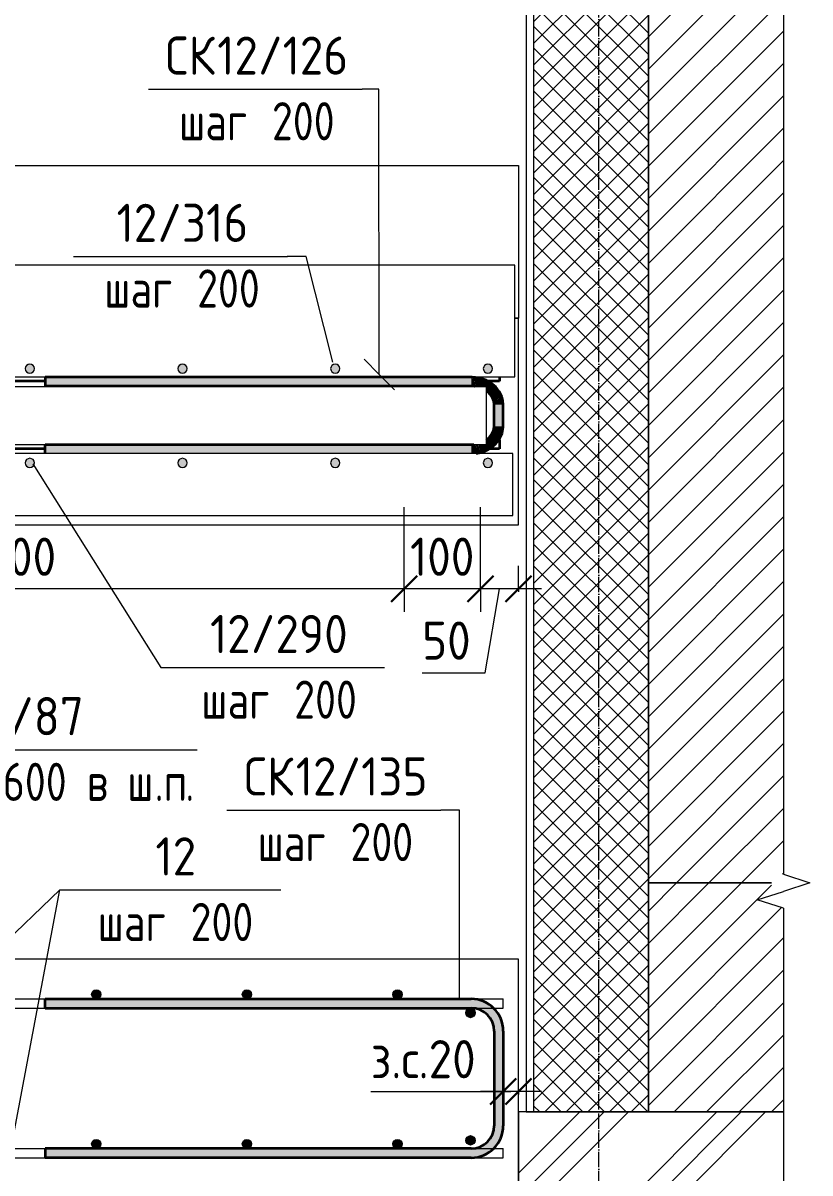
# Model space of a CAD drawing. Header units: millimetres. Extents: x 1059 to 21651, y -4238 to 7265.
# Drawn here: x 18358 to 19389, y -3290 to -1784 of the extents above; entities that cross this region are included whole.
import ezdxf

# ---------------------------------------------------------------- set-up
doc = ezdxf.new("R2010")
doc.units = ezdxf.units.MM
doc.linetypes.add('02 Штрихпунктирная _20 мм_', pattern=[25, 20, -2.5, 0, -2.5])
for name, color, linetype, lineweight in [('AA_Dim', 7, 'Continuous', 9), ('AA_Dim-20', 7, 'Continuous', 9), ('AA_Linii', 7, 'Continuous', 9), ('AA_Oformlenie', 7, 'Continuous', 9), ('AA_Vinoska', 7, 'Continuous', 9), ('AF_Perekritie', 7, 'Continuous', 60), ('AF_Perekritie_Опалубка', 253, 'Continuous', 20), ('AF_Perekritie_Опалубка_Существующая', 253, 'Continuous', 20), ('AF_Stena', 7, 'Continuous', 60), ('AF_Stena_Опалубка_Существующая', 253, 'Continuous', 20), ('KR_Armatura', 7, 'Continuous', 20), ('KR_Armatura_Tonkie', 7, 'Continuous', 20), ('KR_Fundament', 7, 'Continuous', 20), ('Оси', 7, 'Continuous', 9)]:
    doc.layers.add(name, color=color, linetype=linetype, lineweight=lineweight)
doc.styles.add('ISOCPEUR_1', font='isocpeur.TTF', dxfattribs={"width": 0.9, "height": 50})
doc.styles.add('ISOCPEUR_2', font='isocpeur.TTF', dxfattribs={"width": 0.8, "height": 50})
doc.dimstyles.new('00_Точн_3_знака__прозр_', dxfattribs={"dimscale": 304.8, "dimtxt": 50.137748, "dimasz": 0.111549, "dimexe": 0.098425, "dimexo": 0.065617, "dimgap": 0.006562, "dimtad": 1, "dimdec": 3, "dimrnd": 0.001, "dimdsep": 46, "dimtxsty": 'ISOCPEUR_1', "dimblk1": 'OBLIQUE', "dimblk2": 'OBLIQUE', "dimsah": 1, "dimcen": 0.09, "dimdle": 0.098425, "dimazin": 0, "dimtfac": 1, "dimtdec": 4, "dimtix": 1, "dimtmove": 1, "dimatfit": 3, "dimfxl": 1, "dimtvp": 1, "dimtolj": 1, "dimtzin": 0, "dimlwd": 18, "dimlwe": 18, "dimarcsym": 2})
doc.dimstyles.new('05_Округл_1мм__прозр_', dxfattribs={"dimscale": 304.8, "dimtxt": 50.137748, "dimasz": 0.111549, "dimexe": 0.098425, "dimexo": 0.065617, "dimgap": 0.006562, "dimtad": 1, "dimdec": 0, "dimdsep": 46, "dimtxsty": 'ISOCPEUR_1', "dimblk1": 'OBLIQUE', "dimblk2": 'OBLIQUE', "dimsah": 1, "dimcen": 0.09, "dimdle": 0.098425, "dimazin": 0, "dimtfac": 1, "dimtdec": 4, "dimtix": 1, "dimtmove": 0, "dimatfit": 3, "dimfxl": 1, "dimtvp": 1, "dimtolj": 1, "dimtzin": 0, "dimlwd": 18, "dimlwe": 18, "dimarcsym": 2})
doc.dimstyles.new('05_Округл_1мм__прозр__1', dxfattribs={"dimscale": 304.8, "dimtxt": 50.137748, "dimasz": 0.111549, "dimexe": 0.098425, "dimexo": 0.065617, "dimgap": 0.006562, "dimtad": 1, "dimdec": 0, "dimdsep": 46, "dimtxsty": 'ISOCPEUR_1', "dimblk1": 'OBLIQUE', "dimblk2": 'OBLIQUE', "dimsah": 1, "dimcen": 0.09, "dimdle": 0.098425, "dimazin": 0, "dimtfac": 1, "dimtdec": 4, "dimtix": 1, "dimtmove": 1, "dimatfit": 3, "dimfxl": 1, "dimtvp": 1, "dimtolj": 1, "dimtzin": 0, "dimlwd": 18, "dimlwe": 18, "dimarcsym": 2})
pattern_1 = [(45, (17539.444, -300), (-21.2132, 21.2132), [])]

# ---------------------------------------------------------------- blocks, each defined once
blk = doc.blocks.new('Лестница - Лестница-3665978-КР_РЗ_Арм_2')
at = {"layer": 'AF_Perekritie', "lineweight": 20}
for p, q in [((19585.1, -2170), (19585.1, -1970)), ((19585.1, -1970), (20985.1, -1970)), ((20985.1, -1970), (20985.1, -2170)), ((19585.1, -2170), (19585.1, -2247.5)), ((19586.7, -2170), (19585.1, -2170)), ((19585.1, -2170), (19586.7, -2170)), ((20985.1, -2170), (20980.3, -2170)), ((20980.3, -2170), (20985.1, -2170)), ((20985.1, -2441.1), (20985.1, -2170)), ((19585.1, -2259.5), (19585.1, -2335.7)), ((19585.1, -2308.8), (19585.1, -2335.7)), ((20985.1, -2441.1), (20985.1, -2308.8)), ((19585.1, -2347.7), (19585.1, -2441.1)), ((19585.1, -2347.7), (19585.1, -2441.1)), ((19585.1, -2441.1), (20985.1, -2441.1))]:
    blk.add_line(p, q, dxfattribs=at)
blk = doc.blocks.new('011_Прямоугольник обрыва _ЭлУзла_ - 011_Прямоугольник обрыва _ЭлУзла_-4053880-КР_РЗ_Арм_2')
at = {"layer": 'AA_Oformlenie'}
for p, q in [((21332.2, -1302.4), (21332.2, -2898.5)), ((21332.2, -2943.1), (21332.2, -3741.4))]:
    blk.add_line(p, q, dxfattribs=at)
blk = doc.blocks.new('042_М_Арматуры - Диам длина поз _ Шаг-2260295-КР_РЗ_Арм_2')
at = {"layer": 'AA_Vinoska'}
blk.add_line((20603.1, -2814.5), (20883.1, -2814.5), dxfattribs=at)
blk = doc.blocks.new('042_М_Арматуры - Диам длина поз _ Шаг _засечки_-3174167-КР_РЗ_Арм_2')
at = {"layer": 'AA_Vinoska'}
blk.add_line((19627.2, -2089.4), (19907.2, -2089.4), dxfattribs=at)
blk = doc.blocks.new('DIMBLOCK84-КР_РЗ_Арм_2')
at = {"layer": 'AA_Dim-20', "lineweight": 18}
for p, q in [((18857.5, -2524.8), (18857.5, -2417.8)), ((18957.5, -2524.8), (18957.5, -2417.8)), ((19007.5, -2524.8), (19007.5, -2494.8)), ((18857.5, -2524.8), (18857.5, -2554.8)), ((19037.5, -2524.8), (18957.5, -2524.8)), ((18957.5, -2524.8), (18957.5, -2554.8)), ((18963.6, -2634.7), (18982.5, -2524.8)), ((19007.5, -2524.8), (19007.5, -2528.8)), ((18881.2, -2634.7), (18963.6, -2634.7))]:
    blk.add_line(p, q, dxfattribs=at)
at = {"layer": 'AA_Dim-20', "lineweight": 30}
for p, q in [((18857.5, -2524.8), (18874.5, -2507.8)), ((18957.5, -2524.8), (18974.5, -2507.8)), ((19007.5, -2524.8), (19024.5, -2507.8)), ((18857.5, -2524.8), (18840.5, -2541.8)), ((18957.5, -2524.8), (18940.5, -2541.8)), ((19007.5, -2524.8), (18990.5, -2541.8))]:
    blk.add_line(p, q, dxfattribs=at)
at = {"layer": 'AA_Dim-20', "color": 0, "lineweight": 18, "insert": (18881.2, -2567.6), "char_height": 50, "width": 74.923, "attachment_point": 1, "line_spacing_factor": 1.135194, "style": 'ISOCPEUR_1'}
blk.add_mtext('50', dxfattribs=at)
blk = doc.blocks.new('_None')
blk = doc.blocks.new('DIMBLOCK85-КР_РЗ_Арм_2')
at = {"layer": 'AA_Dim-20', "lineweight": 18}
for p, q in [((18857.5, -2524.8), (18857.5, -2417.8)), ((18957.5, -2524.8), (18957.5, -2417.8)), ((18957.5, -2524.8), (18857.5, -2524.8)), ((18857.5, -2524.8), (18857.5, -2554.8)), ((18957.5, -2524.8), (18957.5, -2554.8))]:
    blk.add_line(p, q, dxfattribs=at)
at = {"layer": 'AA_Dim-20', "lineweight": 30}
for p, q in [((18857.5, -2524.8), (18874.5, -2507.8)), ((18957.5, -2524.8), (18974.5, -2507.8)), ((18857.5, -2524.8), (18840.5, -2541.8)), ((18957.5, -2524.8), (18940.5, -2541.8))]:
    blk.add_line(p, q, dxfattribs=at)
at = {"layer": 'AA_Dim-20', "color": 0, "lineweight": 18, "insert": (18865.4, -2457.7), "char_height": 50, "width": 101.032, "attachment_point": 1, "line_spacing_factor": 1.135194, "style": 'ISOCPEUR_1'}
blk.add_mtext('100', dxfattribs=at)
blk = doc.blocks.new('DIMBLOCK86-КР_РЗ_Арм_2')
at = {"layer": 'AA_Dim-20', "lineweight": 18}
for p, q in [((17657.5, -2524.8), (17657.5, -2417.8)), ((18857.5, -2524.8), (18857.5, -2417.8)), ((17607.5, -2524.8), (17607.5, -2494.8)), ((17607.5, -2524.8), (17607.5, -2528.8)), ((18857.5, -2524.8), (17657.5, -2524.8)), ((17657.5, -2524.8), (17657.5, -2554.8)), ((18857.5, -2524.8), (18857.5, -2554.8))]:
    blk.add_line(p, q, dxfattribs=at)
at = {"layer": 'AA_Dim-20', "lineweight": 30}
for p, q in [((17607.5, -2524.8), (17624.5, -2507.8)), ((17657.5, -2524.8), (17674.5, -2507.8)), ((18857.5, -2524.8), (18874.5, -2507.8)), ((17607.5, -2524.8), (17590.5, -2541.8)), ((17657.5, -2524.8), (17640.5, -2541.8)), ((18857.5, -2524.8), (18840.5, -2541.8))]:
    blk.add_line(p, q, dxfattribs=at)
at = {"layer": 'AA_Dim-20', "color": 0, "lineweight": 18, "insert": (18106.2, -2457.7), "char_height": 50, "width": 363.262, "attachment_point": 1, "line_spacing_factor": 1.135194, "style": 'ISOCPEUR_1'}
blk.add_mtext('6х200=1200', dxfattribs=at)
blk = doc.blocks.new('042_М_Арматуры - Диам длина поз _ Комментарий _дп 25_-3935260-КР_РЗ_Арм_2')
at = {"layer": 'AA_Vinoska'}
blk.add_line((19598.8, -1440.3), (20098.8, -1440.3), dxfattribs=at)
blk = doc.blocks.new('DIMBLOCK105-КР_РЗ_Арм_2')
at = {"layer": 'AA_Dim-20', "lineweight": 18}
for p, q in [((18987.5, -3187.1), (18987.5, -3153.1)), ((19007.5, -3187.1), (19007.5, -3153.1)), ((18814, -3183.1), (18977.8, -3183.1)), ((19037.5, -3183.1), (18957.5, -3183.1)), ((18977.8, -3183.1), (18997.5, -3183.1)), ((18987.5, -3183.1), (18987.5, -3187.1)), ((19007.5, -3183.1), (19007.5, -3187.1))]:
    blk.add_line(p, q, dxfattribs=at)
at = {"layer": 'AA_Dim-20', "lineweight": 30}
for p, q in [((18987.5, -3183.1), (19004.5, -3166.1)), ((19007.5, -3183.1), (19024.5, -3166.1)), ((18987.5, -3183.1), (18970.5, -3200.1)), ((19007.5, -3183.1), (18990.5, -3200.1))]:
    blk.add_line(p, q, dxfattribs=at)
at = {"layer": 'AA_Dim-20', "color": 0, "lineweight": 18, "insert": (18814, -3115.9), "char_height": 50, "width": 172.55, "attachment_point": 1, "line_spacing_factor": 1.135194, "style": 'ISOCPEUR_1'}
blk.add_mtext('з.с.20', dxfattribs=at)
blk = doc.blocks.new('_Oblique')
at = {"color": 0, "linetype": 'ByBlock', "lineweight": -2}
blk.add_line((-0.5, -0.5), (0.5, 0.5), dxfattribs=at)

msp = doc.modelspace()

# ---------------------------------------------------------------- hatches: boundary and pattern name
at = {"layer": 'AA_Oformlenie'}
h = msp.add_hatch(color=250, dxfattribs=at)
h.paths.add_polyline_path([(18967.3568, -2365.7834), (18968.9097, -2365.579), (18970.3568, -2364.9796), (18971.5994, -2364.026), (18972.5529, -2362.7834), (18973.1523, -2361.3363), (18973.3568, -2359.7834), (18973.1523, -2358.2305), (18972.5529, -2356.7834), (18971.5994, -2355.5408), (18970.3568, -2354.5873), (18968.9097, -2353.9879), (18967.3568, -2353.7834), (18965.8038, -2353.9879), (18964.3568, -2354.5873), (18963.1141, -2355.5408), (18962.1606, -2356.7834), (18961.5612, -2358.2305), (18961.3568, -2359.7834), (18961.5612, -2361.3363), (18962.1606, -2362.7834), (18963.1141, -2364.026), (18964.3568, -2364.9796), (18965.8038, -2365.579)])
h.paths.add_polyline_path([(18767.3568, -2365.7834), (18768.9097, -2365.579), (18770.3568, -2364.9796), (18771.5994, -2364.026), (18772.5529, -2362.7834), (18773.1523, -2361.3363), (18773.3568, -2359.7834), (18773.1523, -2358.2305), (18772.5529, -2356.7834), (18771.5994, -2355.5408), (18770.3568, -2354.5873), (18768.9097, -2353.9879), (18767.3568, -2353.7834), (18765.8038, -2353.9879), (18764.3568, -2354.5873), (18763.1141, -2355.5408), (18762.1606, -2356.7834), (18761.5612, -2358.2305), (18761.3568, -2359.7834), (18761.5612, -2361.3363), (18762.1606, -2362.7834), (18763.1141, -2364.026), (18764.3568, -2364.9796), (18765.8038, -2365.579)])
h.paths.add_polyline_path([(18567.3568, -2365.7834), (18568.9097, -2365.579), (18570.3568, -2364.9796), (18571.5994, -2364.026), (18572.5529, -2362.7834), (18573.1523, -2361.3363), (18573.3568, -2359.7834), (18573.1523, -2358.2305), (18572.5529, -2356.7834), (18571.5994, -2355.5408), (18570.3568, -2354.5873), (18568.9097, -2353.9879), (18567.3568, -2353.7834), (18565.8038, -2353.9879), (18564.3568, -2354.5873), (18563.1141, -2355.5408), (18562.1606, -2356.7834), (18561.5612, -2358.2305), (18561.3568, -2359.7834), (18561.5612, -2361.3363), (18562.1606, -2362.7834), (18563.1141, -2364.026), (18564.3568, -2364.9796), (18565.8038, -2365.579)])
h.paths.add_polyline_path([(18367.3568, -2365.7834), (18368.9097, -2365.579), (18370.3568, -2364.9796), (18371.5994, -2364.026), (18372.5529, -2362.7834), (18373.1523, -2361.3363), (18373.3568, -2359.7834), (18373.1523, -2358.2305), (18372.5529, -2356.7834), (18371.5994, -2355.5408), (18370.3568, -2354.5873), (18368.9097, -2353.9879), (18367.3568, -2353.7834), (18365.8038, -2353.9879), (18364.3568, -2354.5873), (18363.1141, -2355.5408), (18362.1606, -2356.7834), (18361.5612, -2358.2305), (18361.3568, -2359.7834), (18361.5612, -2361.3363), (18362.1606, -2362.7834), (18363.1141, -2364.026), (18364.3568, -2364.9796), (18366.1101, -2365.6193)])
h.paths.add_polyline_path([(18167.3568, -2365.7834), (18168.9097, -2365.579), (18170.3568, -2364.9796), (18171.5994, -2364.026), (18172.5529, -2362.7834), (18173.1523, -2361.3363), (18173.3568, -2359.7834), (18173.1523, -2358.2305), (18172.5529, -2356.7834), (18171.5994, -2355.5408), (18170.3568, -2354.5873), (18168.9097, -2353.9879), (18167.3568, -2353.7834), (18165.8038, -2353.9879), (18164.3568, -2354.5873), (18163.1141, -2355.5408), (18162.1606, -2356.7834), (18161.5612, -2358.2305), (18161.3568, -2359.7834), (18161.5612, -2361.3363), (18162.1606, -2362.7834), (18163.1141, -2364.026), (18164.3568, -2364.9796), (18165.8038, -2365.579)])
h.paths.add_polyline_path([(17967.3568, -2365.7834), (17968.9097, -2365.579), (17970.3568, -2364.9796), (17971.5994, -2364.026), (17972.5529, -2362.7834), (17973.1523, -2361.3363), (17973.3568, -2359.7834), (17973.1523, -2358.2305), (17972.5529, -2356.7834), (17971.5994, -2355.5408), (17970.3568, -2354.5873), (17968.9097, -2353.9879), (17967.3568, -2353.7834), (17965.8038, -2353.9879), (17964.3568, -2354.5873), (17963.1141, -2355.5408), (17962.1606, -2356.7834), (17961.5612, -2358.2305), (17961.3568, -2359.7834), (17961.5612, -2361.3363), (17962.1606, -2362.7834), (17963.1141, -2364.026), (17964.3568, -2364.9796), (17965.8038, -2365.579)])
h.paths.add_polyline_path([(17667.3568, -2365.7834), (17668.9097, -2365.579), (17670.3568, -2364.9796), (17671.5994, -2364.026), (17672.5529, -2362.7834), (17673.1523, -2361.3363), (17673.3568, -2359.7834), (17673.1523, -2358.2305), (17672.5529, -2356.7834), (17671.5994, -2355.5408), (17670.3568, -2354.5873), (17668.9097, -2353.9879), (17667.3568, -2353.7834), (17665.8038, -2353.9879), (17664.3568, -2354.5873), (17663.1141, -2355.5408), (17662.1606, -2356.7834), (17661.5612, -2358.2305), (17661.3568, -2359.7834), (17661.5612, -2361.3363), (17662.1606, -2362.7834), (17663.1141, -2364.026), (17664.3568, -2364.9796), (17665.8038, -2365.579)])
h.paths.add_polyline_path([(17767.3568, -2365.7834), (17768.9097, -2365.579), (17770.3568, -2364.9796), (17771.5994, -2364.026), (17772.5529, -2362.7834), (17773.1523, -2361.3363), (17773.3568, -2359.7834), (17773.1523, -2358.2305), (17772.5529, -2356.7834), (17771.5994, -2355.5408), (17770.3568, -2354.5873), (17768.9097, -2353.9879), (17767.3568, -2353.7834), (17765.8038, -2353.9879), (17764.3568, -2354.5873), (17763.1141, -2355.5408), (17762.1606, -2356.7834), (17761.5612, -2358.2305), (17761.3568, -2359.7834), (17761.5612, -2361.3363), (17762.1606, -2362.7834), (17763.1141, -2364.026), (17764.3568, -2364.9796), (17765.8038, -2365.579)])
h.paths.add_polyline_path([(18967.3568, -2242.239), (18968.9097, -2242.0346), (18970.3568, -2241.4352), (18971.5994, -2240.4817), (18972.5529, -2239.239), (18973.1523, -2237.7919), (18973.3568, -2236.239), (18973.1523, -2234.6861), (18972.5529, -2233.239), (18971.5994, -2231.9964), (18970.3568, -2231.0429), (18968.9097, -2230.4435), (18967.3568, -2230.239), (18965.8038, -2230.4435), (18964.3568, -2231.0429), (18963.1141, -2231.9964), (18962.1606, -2233.239), (18961.5612, -2234.6861), (18961.3568, -2236.239), (18961.5612, -2237.7919), (18962.1606, -2239.239), (18963.1141, -2240.4817), (18964.3568, -2241.4352), (18965.8038, -2242.0346)])
h.paths.add_polyline_path([(18767.3568, -2242.239), (18768.9097, -2242.0346), (18770.3568, -2241.4352), (18771.5994, -2240.4817), (18772.5529, -2239.239), (18773.1523, -2237.7919), (18773.3568, -2236.239), (18773.1523, -2234.6861), (18772.5529, -2233.239), (18771.5994, -2231.9964), (18770.3568, -2231.0429), (18768.9097, -2230.4435), (18767.3568, -2230.239), (18765.8038, -2230.4435), (18764.3568, -2231.0429), (18763.1141, -2231.9964), (18762.1606, -2233.239), (18761.5612, -2234.6861), (18761.3568, -2236.239), (18761.5612, -2237.7919), (18762.1606, -2239.239), (18763.1141, -2240.4817), (18764.3568, -2241.4352), (18765.8038, -2242.0346)])
h.paths.add_polyline_path([(18367.3568, -2242.239), (18368.9097, -2242.0346), (18370.3568, -2241.4352), (18371.5994, -2240.4817), (18372.5529, -2239.239), (18373.1523, -2237.7919), (18373.3568, -2236.239), (18373.1523, -2234.6861), (18372.5529, -2233.239), (18371.5994, -2231.9964), (18370.3568, -2231.0429), (18368.9097, -2230.4435), (18367.3568, -2230.239), (18365.8038, -2230.4435), (18364.3568, -2231.0429), (18363.1141, -2231.9964), (18362.1606, -2233.239), (18361.5612, -2234.6861), (18361.3568, -2236.239), (18361.5612, -2237.7919), (18362.1606, -2239.239), (18363.1141, -2240.4817), (18364.3568, -2241.4352), (18366.1101, -2242.0749)])
h.paths.add_polyline_path([(18567.3568, -2242.239), (18568.9097, -2242.0346), (18570.3568, -2241.4352), (18571.5994, -2240.4817), (18572.5529, -2239.239), (18573.1523, -2237.7919), (18573.3568, -2236.239), (18573.1523, -2234.6861), (18572.5529, -2233.239), (18571.5994, -2231.9964), (18570.3568, -2231.0429), (18568.9097, -2230.4435), (18567.3568, -2230.239), (18565.8038, -2230.4435), (18564.3568, -2231.0429), (18563.1141, -2231.9964), (18562.1606, -2233.239), (18561.5612, -2234.6861), (18561.3568, -2236.239), (18561.5612, -2237.7919), (18562.1606, -2239.239), (18563.1141, -2240.4817), (18564.3568, -2241.4352), (18565.8038, -2242.0346)])
h.paths.add_polyline_path([(18167.3568, -2242.239), (18168.9097, -2242.0346), (18170.3568, -2241.4352), (18171.5994, -2240.4817), (18172.5529, -2239.239), (18173.1523, -2237.7919), (18173.3568, -2236.239), (18173.1523, -2234.6861), (18172.5529, -2233.239), (18171.5994, -2231.9964), (18170.3568, -2231.0429), (18168.9097, -2230.4435), (18167.3568, -2230.239), (18165.8038, -2230.4435), (18164.3568, -2231.0429), (18163.1141, -2231.9964), (18162.1606, -2233.239), (18161.5612, -2234.6861), (18161.3568, -2236.239), (18161.5612, -2237.7919), (18162.1606, -2239.239), (18163.1141, -2240.4817), (18164.3568, -2241.4352), (18165.8038, -2242.0346)])
h.paths.add_polyline_path([(17967.3568, -2242.239), (17968.9097, -2242.0346), (17970.3568, -2241.4352), (17971.5994, -2240.4817), (17972.5529, -2239.239), (17973.1523, -2237.7919), (17973.3568, -2236.239), (17973.1523, -2234.6861), (17972.5529, -2233.239), (17971.5994, -2231.9964), (17970.3568, -2231.0429), (17968.9097, -2230.4435), (17967.3568, -2230.239), (17965.8038, -2230.4435), (17964.3568, -2231.0429), (17963.1141, -2231.9964), (17962.1606, -2233.239), (17961.5612, -2234.6861), (17961.3568, -2236.239), (17961.5612, -2237.7919), (17962.1606, -2239.239), (17963.1141, -2240.4817), (17964.3568, -2241.4352), (17965.8038, -2242.0346)])
h.paths.add_polyline_path([(17767.3568, -2242.239), (17768.9097, -2242.0346), (17770.3568, -2241.4352), (17771.5994, -2240.4817), (17772.5529, -2239.239), (17773.1523, -2237.7919), (17773.3568, -2236.239), (17773.1523, -2234.6861), (17772.5529, -2233.239), (17771.5994, -2231.9964), (17770.3568, -2231.0429), (17768.9097, -2230.4435), (17767.3568, -2230.239), (17765.8038, -2230.4435), (17764.3568, -2231.0429), (17763.1141, -2231.9964), (17762.1606, -2233.239), (17761.5612, -2234.6861), (17761.3568, -2236.239), (17761.5612, -2237.7919), (17762.1606, -2239.239), (17763.1141, -2240.4817), (17764.3568, -2241.4352), (17765.8038, -2242.0346)])
h.paths.add_polyline_path([(17667.3568, -2242.239), (17668.9097, -2242.0346), (17670.3568, -2241.4352), (17671.5994, -2240.4817), (17672.5529, -2239.239), (17673.1523, -2237.7919), (17673.3568, -2236.239), (17673.1523, -2234.6861), (17672.5529, -2233.239), (17671.5994, -2231.9964), (17670.3568, -2231.0429), (17668.9097, -2230.4435), (17667.3568, -2230.239), (17665.8038, -2230.4435), (17664.3568, -2231.0429), (17663.1141, -2231.9964), (17662.1606, -2233.239), (17661.5612, -2234.6861), (17661.3568, -2236.239), (17661.5612, -2237.7919), (17662.1606, -2239.239), (17663.1141, -2240.4817), (17664.3568, -2241.4352), (17665.8038, -2242.0346)])
at = {"layer": 'AF_Perekritie', "lineweight": 9}
h = msp.add_hatch(dxfattribs=at)
h.set_pattern_fill('FP_13', color=9, style=0, pattern_type=2)
h.set_pattern_definition(pattern_1)
h.paths.add_polyline_path([(19354.6262, -3210), (19354.6262, -2943.0539), (19319.9852, -2932.0539), (19354.6262, -2921.0539), (19338.9252, -2921.0539), (19338.9252, -2910), (19177.5259, -2910), (19177.5259, -3210)])
at = {"layer": 'AF_Stena', "lineweight": 9}
h = msp.add_hatch(dxfattribs=at)
h.set_pattern_fill('FP_14', color=9, style=0, pattern_type=2)
h.set_pattern_definition([(45, (17539.444, -300), (-14.14214, 14.14214), []), (135, (17539.444, -300), (-14.14214, -14.14214), [])])
h.paths.add_polyline_path([(19177.5259, -3210), (19177.5259, -460), (19027.5259, -460), (19027.5259, -3210)])
h = msp.add_hatch(dxfattribs=at)
h.set_pattern_fill('FP_13', color=9, style=0, pattern_type=2)
h.set_pattern_definition(pattern_1)
h.paths.add_polyline_path([(19338.9252, -2910), (19338.9252, -2898.5304), (19354.6262, -2898.5304), (19354.6262, -1302.3513), (19319.9852, -1291.3513), (19354.6262, -1280.3513), (19338.9252, -1280.3513), (19338.9252, -1257.8278), (19354.6262, -1257.8278), (19354.6262, -460), (19177.5259, -460), (19177.5259, -2910)])
at = {"layer": 'KR_Armatura', "lineweight": 9}
h = msp.add_hatch(color=256, dxfattribs=at)
edge = h.paths.add_edge_path()
edge.add_arc((18454.2906, -3056), 6, 0, 360)
for points in [[(18451.2906, -3061.1962), (18457.2906, -3061.1962), (18460.2906, -3056), (18457.2906, -3050.8038), (18451.2906, -3050.8038), (18448.2906, -3056)], [(18648.6435, -3061.1962), (18654.6435, -3061.1962), (18657.6435, -3056), (18654.6435, -3050.8038), (18648.6435, -3050.8038), (18645.6435, -3056)], [(18845.9965, -3061.1962), (18851.9965, -3061.1962), (18854.9965, -3056), (18851.9965, -3050.8038), (18845.9965, -3050.8038), (18842.9965, -3056)], [(18944.5293, -3086.2152), (18949.7255, -3083.2152), (18949.7255, -3077.2152), (18944.5293, -3074.2152), (18939.3332, -3077.2152), (18939.3332, -3083.2152)], [(18451.2906, -3257.1962), (18457.2906, -3257.1962), (18460.2906, -3252), (18457.2906, -3246.8038), (18451.2906, -3246.8038), (18448.2906, -3252)], [(18648.6435, -3257.1962), (18654.6435, -3257.1962), (18657.6435, -3252), (18654.6435, -3246.8038), (18648.6435, -3246.8038), (18645.6435, -3252)], [(18845.9965, -3257.1962), (18851.9965, -3257.1962), (18854.9965, -3252), (18851.9965, -3246.8038), (18845.9965, -3246.8038), (18842.9965, -3252)], [(18944.5293, -3253.2572), (18949.7255, -3250.2572), (18949.7255, -3244.2572), (18944.5293, -3241.2572), (18939.3332, -3244.2572), (18939.3332, -3250.2572)]]:
    msp.add_hatch(color=256, dxfattribs=at).paths.add_polyline_path(points)
h = msp.add_hatch(color=256, dxfattribs=at)
edge = h.paths.add_edge_path()
edge.add_arc((18651.6435, -3056), 6, 0, 360)
h = msp.add_hatch(color=256, dxfattribs=at)
edge = h.paths.add_edge_path()
edge.add_arc((18848.9965, -3056), 6, 0, 360)
h = msp.add_hatch(color=256, dxfattribs=at)
edge = h.paths.add_edge_path()
edge.add_arc((18944.5293, -3080.2152), 6, 0, 360)
h = msp.add_hatch(color=256, dxfattribs=at)
edge = h.paths.add_edge_path()
edge.add_arc((18454.2906, -3252), 6, 0, 360)
h = msp.add_hatch(color=256, dxfattribs=at)
edge = h.paths.add_edge_path()
edge.add_arc((18651.6435, -3252), 6, 0, 360)
h = msp.add_hatch(color=256, dxfattribs=at)
edge = h.paths.add_edge_path()
edge.add_arc((18848.9965, -3252), 6, 0, 360)
h = msp.add_hatch(color=256, dxfattribs=at)
edge = h.paths.add_edge_path()
edge.add_arc((18944.5293, -3247.2572), 6, 0, 360)
at = {"layer": 'KR_Armatura_Tonkie'}
for color, points in [(250, [(18945.5259, -2259.4798), (18945.5259, -2247.4798), (18387.5259, -2247.4798), (18387.5259, -2259.4798), (18907.9999, -2259.4798)]), (250, [(18950.0729, -2259.7589), (18946.5319, -2247.4901), (18945.5259, -2247.4798), (18949.013, -2256.8967)]), (250, [(18950.0729, -2259.7589), (18945.5259, -2247.4798), (18945.5259, -2259.4798), (18946.7063, -2259.5522)]), (250, [(18953.8069, -2259.9394), (18955.4979, -2248.5042), (18946.5319, -2247.4901), (18953.3502, -2259.9394), (18953.7098, -2259.9394)]), (250, [(18953.3502, -2259.9394), (18946.7063, -2248.0942), (18950.0729, -2259.7589), (18950.857, -2259.9394)]), (250, [(18957.1331, -2259.9394), (18955.4979, -2248.5042), (18953.8069, -2259.9394)]), (250, [(18957.1331, -2259.9394), (18958.4921, -2259.9394), (18964.9352, -2251.5363), (18955.4979, -2248.5042), (18956.698, -2256.8967)]), (250, [(18958.4921, -2259.9394), (18963.3385, -2259.9394), (18964.9352, -2251.5363), (18960.8251, -2256.8967)]), (250, [(18965.316, -2261.2726), (18971.7485, -2255.3276), (18964.9352, -2251.5363), (18963.3385, -2259.9394), (18965.316, -2259.9394)]), (250, [(18967.1431, -2266.8682), (18971.7485, -2255.3276), (18965.316, -2261.2726), (18965.316, -2265.6209)]), (250, [(18967.1431, -2266.8682), (18977.6269, -2260.2233), (18971.7485, -2255.3276), (18968.3781, -2263.7736)]), (250, [(18970.7797, -2270.5537), (18977.6269, -2260.2233), (18967.1431, -2266.8682)]), (250, [(18970.7797, -2270.5537), (18982.3238, -2266.0783), (18977.6269, -2260.2233), (18971.3287, -2269.7256)]), (250, [(18973.4138, -2274.6517), (18982.3238, -2266.0783), (18970.7797, -2270.5537), (18972.1549, -2272.6932)]), (250, [(18973.4138, -2274.6517), (18985.6131, -2272.6932), (18982.3238, -2266.0783), (18974.1369, -2273.956)]), (250, [(18974.9984, -2278.9947), (18985.4127, -2272.7253), (18973.4138, -2274.6517), (18974.6343, -2277.9967)]), (250, [(18974.9984, -2278.9947), (18987.0432, -2277.9967), (18985.4127, -2272.8121), (18975.8721, -2278.476)]), (250, [(18975.5259, -2283.4464), (18987.0432, -2277.9967), (18974.9984, -2278.9947)]), (250, [(18987.5259, -2283.4464), (18987.0432, -2277.9967), (18975.5259, -2283.4464), (18987.0432, -2283.4464)]), (250, [(18975.5259, -2311.7482), (18987.5259, -2311.7482), (18987.5259, -2283.4464), (18975.5259, -2283.4464), (18975.5259, -2285.1242)]), (250, [(18972.2263, -2322.6324), (18986.1925, -2320.7584), (18974.7015, -2317.3005), (18973.0962, -2320.7584)]), (250, [(18974.7015, -2317.3005), (18987.4956, -2313.1164), (18975.5254, -2311.8878), (18975.3384, -2313.1164)]), (250, [(18986.1925, -2320.7584), (18987.4956, -2313.1164), (18974.7015, -2317.3005), (18985.4127, -2320.5237)]), (250, [(18987.4956, -2313.1164), (18987.5259, -2311.7482), (18975.5259, -2311.8878), (18985.4127, -2312.9026)]), (250, [(18971.7485, -2339.867), (18965.316, -2330.4508), (18965.316, -2335.5142), (18964.9352, -2335.6871), (18969.0816, -2338.2309)]), (250, [(18977.6269, -2334.9712), (18969.0816, -2326.5463), (18965.316, -2329.9583), (18965.316, -2330.0917), (18971.7485, -2332.6413)]), (250, [(18971.7485, -2339.867), (18977.6269, -2334.9712), (18965.316, -2330.0917), (18965.316, -2330.4508), (18969.0816, -2335.9631)]), (250, [(18982.3238, -2329.1163), (18972.2263, -2322.6324), (18969.0816, -2326.5463), (18977.6269, -2328.2047)]), (250, [(18977.6269, -2334.9712), (18982.3238, -2329.1163), (18969.0816, -2326.5463), (18972.2263, -2329.6467)]), (250, [(18982.3238, -2329.1163), (18986.1925, -2320.7584), (18972.2263, -2322.6324)]), (256, [(18387.5259, -2347.2985), (18945.5259, -2347.2985), (18945.5259, -2335.7148), (18387.5259, -2335.7148)]), (250, [(18951.5193, -2347.2985), (18951.5377, -2347.2985), (18950.0729, -2335.5142), (18945.5259, -2335.7148), (18950.9725, -2346.2418)]), (250, [(18950.0729, -2347.2985), (18951.5193, -2347.2985), (18945.5259, -2335.7148), (18945.5259, -2347.2985)]), (250, [(18951.5434, -2347.2985), (18951.7934, -2347.2985), (18957.4451, -2346.2418), (18950.1074, -2335.7148), (18951.5377, -2347.2985)]), (250, [(18957.4451, -2346.2418), (18954.5072, -2335.5142), (18950.2633, -2335.7148), (18955.6825, -2343.6582)]), (250, [(18957.4451, -2346.2418), (18964.9352, -2343.6582), (18955.5524, -2335.5142), (18954.7668, -2335.6351), (18956.7927, -2343.6582)]), (250, [(18964.9352, -2343.6582), (18961.3117, -2335.5142), (18955.5524, -2335.5142), (18962.54, -2341.5792)]), (250, [(18964.9352, -2343.6582), (18971.7485, -2339.867), (18964.6533, -2335.5142), (18961.3117, -2335.5142), (18964.0102, -2341.5792)]), (256, [(18387.5259, -3074), (18945.5259, -3074), (18945.5259, -3062), (18387.5259, -3062)]), (250, [(18975.5259, -3104), (18987.5259, -3104), (18986.0948, -3093.1296), (18981.8989, -3083), (18975.2244, -3074.3015), (18966.5259, -3067.6269), (18956.3963, -3063.4311), (18945.5259, -3062), (18945.5259, -3074), (18953.2904, -3075.0222), (18960.5259, -3078.0192), (18966.7391, -3082.7868), (18971.5066, -3089), (18974.5036, -3096.2354)]), (250, [(18975.5259, -3228), (18987.5259, -3228), (18987.5259, -3104), (18975.5259, -3104)]), (250, [(18945.5259, -3270), (18956.3963, -3268.5689), (18966.5259, -3264.3731), (18975.2244, -3257.6985), (18981.8989, -3249), (18986.0948, -3238.8704), (18987.5259, -3228), (18975.5259, -3228), (18974.5036, -3235.7646), (18971.5066, -3243), (18966.7391, -3249.2132), (18960.5259, -3253.9808), (18953.2904, -3256.9778), (18945.5259, -3258)]), (250, [(18830.5871, -3270), (18945.5259, -3270), (18945.5259, -3258), (18387.5259, -3258), (18387.5259, -3270)])]:
    msp.add_hatch(color=color, dxfattribs=at).paths.add_polyline_path(points)
at = {"layer": 'KR_Fundament', "lineweight": 9}
h = msp.add_hatch(dxfattribs=at)
h.set_pattern_fill('FP_12', color=256, style=0, pattern_type=2)
h.set_pattern_definition([(45, (17539.44, -300), (-89.8026, 89.8026), []), (45, (17571.2, -300), (0, 179.605), []), (45, (17507.7, -300), (0, 179.605), [])])
h.paths.add_polyline_path([(18792.6871, -3741.4052), (18803.9488, -3706.7451), (18815.2105, -3741.4052), (18815.2105, -3725.343), (18837.2105, -3725.343), (18837.2105, -3741.4052), (19354.6262, -3741.4052), (19354.6262, -3210), (19007.5259, -3210), (19007.5259, -3610), (17196.9634, -3610), (17196.9634, -3741.4052), (17713.8557, -3741.4052), (17725.1174, -3706.7451), (17736.3791, -3741.4052), (17736.3791, -3725.343), (17758.3791, -3725.343), (17758.3791, -3741.4052), (18658.5124, -3741.4052)])

# ---------------------------------------------------------------- linework, layer by layer
at = {"layer": 'AA_Linii'}
for p, q in [((19002.7924, -2100.7026), (17609.1712, -2100.7026)), ((19002.7924, -2246.8298), (19002.7924, -2100.7026)), ((18965.316, -2335.5142), (18965.316, -2259.9394)), ((19000.05, -2428.8394), (19000.05, -2347.2985)), ((17615.5423, -2428.8394), (19000.05, -2428.8394))]:
    msp.add_line(p, q, dxfattribs=at)
at = {"layer": 'AA_Linii', "lineweight": 20}
for p, q in [((17609.1712, -2246.8298), (19002.7924, -2246.8298)), ((18965.316, -2259.9394), (17625.316, -2259.9394)), ((19000.05, -2347.2985), (17615.5423, -2347.2985)), ((17625.316, -2335.5142), (18965.316, -2335.5142))]:
    msp.add_line(p, q, dxfattribs=at)
for centre, start, end in [((18367.3568, -2236.239), 0, 180), ((18367.3568, -2236.239), 180, 360), ((18567.3568, -2236.239), 0, 180), ((18567.3568, -2236.239), 180, 360), ((18767.3568, -2236.239), 0, 180), ((18767.3568, -2236.239), 180, 360), ((18967.3568, -2236.239), 0, 180), ((18967.3568, -2236.239), 180, 360), ((18367.3568, -2359.7834), 0, 180), ((18367.3568, -2359.7834), 180, 360), ((18567.3568, -2359.7834), 0, 180), ((18567.3568, -2359.7834), 180, 360), ((18767.3568, -2359.7834), 0, 180), ((18767.3568, -2359.7834), 180, 360), ((18967.3568, -2359.7834), 0, 180), ((18967.3568, -2359.7834), 180, 360)]:
    msp.add_arc(centre, 6, start, end, dxfattribs=at)
at = {"layer": 'AA_Vinoska'}
for p, q in [((18824.5439, -1870.2147), (18802.6384, -1870.2147)), ((18825.1326, -2244.012), (18824.5439, -1870.2147)), ((18729.411, -2089.358), (18704.5989, -2089.358)), ((18764.2723, -2227.8379), (18729.411, -2089.358)), ((18825.1326, -2244.012), (18805.1011, -2224.0436)), ((18825.1326, -2244.012), (18845.164, -2263.9805)), ((18371.2116, -2360.9991), (18538.8845, -2627.9474)), ((18538.8845, -2627.9474), (18551.8011, -2627.9474)), ((18930.0007, -2814.5071), (18905.5152, -2814.5071)), ((18930.0007, -3062.366), (18930.0007, -2814.5071)), ((19354.6262, -2898.5304), (19389.2863, -2909.7922)), ((18262.7556, -3057.366), (18406.5848, -2919.2209)), ((18341.7573, -3264.3615), (18406.6742, -2919.2209)), ((18406.5848, -2919.2209), (18416.0484, -2919.2209)), ((18406.6742, -2919.2209), (18416.0484, -2919.2209)), ((19319.9852, -2932.0539), (19354.6262, -2921.0539)), ((19389.2863, -2909.7922), (19354.6262, -2921.0539)), ((19354.6262, -2943.0539), (19319.9852, -2932.0539))]:
    msp.add_line(p, q, dxfattribs=at)
at = {"layer": 'AF_Perekritie_Опалубка_Существующая', "color": 254}
for p, q in [((19338.9252, -2910), (19177.5259, -2910)), ((19177.5259, -2910), (19177.5259, -3210)), ((19177.5259, -3210), (19354.6262, -3210))]:
    msp.add_line(p, q, dxfattribs=at)
at = {"layer": 'AF_Stena_Опалубка_Существующая', "color": 254}
for p, q in [((19017.5259, -460), (19017.5259, -3210)), ((19027.5259, -3210), (19027.5259, -460)), ((19177.5259, -460), (19177.5259, -2910)), ((19177.5259, -3210), (19177.5259, -460)), ((19177.5259, -2910), (19338.9252, -2910)), ((19017.5259, -3210), (19177.5259, -3210))]:
    msp.add_line(p, q, dxfattribs=at)
at = {"layer": 'KR_Armatura'}
msp.add_line((18963.5259, -2344.1443), (18963.5259, -2347.2985), dxfattribs=at)
at = {"layer": 'KR_Armatura', "lineweight": 9}
for p, q in [((18451.2906, -3050.8038), (18448.2906, -3056)), ((18448.2906, -3056), (18451.2906, -3061.1962)), ((18457.2906, -3050.8038), (18451.2906, -3050.8038)), ((18460.2906, -3056), (18457.2906, -3050.8038)), ((18457.2906, -3061.1962), (18460.2906, -3056)), ((18648.6435, -3050.8038), (18645.6435, -3056)), ((18645.6435, -3056), (18648.6435, -3061.1962)), ((18654.6435, -3050.8038), (18648.6435, -3050.8038)), ((18657.6435, -3056), (18654.6435, -3050.8038)), ((18654.6435, -3061.1962), (18657.6435, -3056)), ((18845.9965, -3050.8038), (18842.9965, -3056)), ((18842.9965, -3056), (18845.9965, -3061.1962)), ((18851.9965, -3050.8038), (18845.9965, -3050.8038)), ((18854.9965, -3056), (18851.9965, -3050.8038)), ((18851.9965, -3061.1962), (18854.9965, -3056)), ((18451.2906, -3061.1962), (18457.2906, -3061.1962)), ((18648.6435, -3061.1962), (18654.6435, -3061.1962)), ((18845.9965, -3061.1962), (18851.9965, -3061.1962)), ((18944.5293, -3074.2152), (18939.3332, -3077.2152)), ((18939.3332, -3077.2152), (18939.3332, -3083.2152)), ((18939.3332, -3083.2152), (18944.5293, -3086.2152)), ((18949.7255, -3077.2152), (18944.5293, -3074.2152)), ((18944.5293, -3086.2152), (18949.7255, -3083.2152)), ((18949.7255, -3083.2152), (18949.7255, -3077.2152)), ((18451.2906, -3246.8038), (18448.2906, -3252)), ((18448.2906, -3252), (18451.2906, -3257.1962)), ((18457.2906, -3246.8038), (18451.2906, -3246.8038)), ((18460.2906, -3252), (18457.2906, -3246.8038)), ((18457.2906, -3257.1962), (18460.2906, -3252)), ((18648.6435, -3246.8038), (18645.6435, -3252)), ((18645.6435, -3252), (18648.6435, -3257.1962)), ((18654.6435, -3246.8038), (18648.6435, -3246.8038)), ((18657.6435, -3252), (18654.6435, -3246.8038)), ((18654.6435, -3257.1962), (18657.6435, -3252)), ((18845.9965, -3246.8038), (18842.9965, -3252)), ((18842.9965, -3252), (18845.9965, -3257.1962)), ((18851.9965, -3246.8038), (18845.9965, -3246.8038)), ((18854.9965, -3252), (18851.9965, -3246.8038)), ((18851.9965, -3257.1962), (18854.9965, -3252)), ((18944.5293, -3241.2572), (18939.3332, -3244.2572)), ((18939.3332, -3244.2572), (18939.3332, -3250.2572)), ((18939.3332, -3250.2572), (18944.5293, -3253.2572)), ((18949.7255, -3244.2572), (18944.5293, -3241.2572)), ((18944.5293, -3253.2572), (18949.7255, -3250.2572)), ((18949.7255, -3250.2572), (18949.7255, -3244.2572)), ((18451.2906, -3257.1962), (18457.2906, -3257.1962)), ((18648.6435, -3257.1962), (18654.6435, -3257.1962)), ((18845.9965, -3257.1962), (18851.9965, -3257.1962))]:
    msp.add_line(p, q, dxfattribs=at)
for centre in [(18454.2906, -3056), (18651.6435, -3056), (18848.9965, -3056), (18944.5293, -3080.2152), (18454.2906, -3252), (18651.6435, -3252), (18848.9965, -3252), (18944.5293, -3247.2572)]:
    msp.add_circle(centre, 6, dxfattribs=at)
at = {"layer": 'KR_Armatura_Tonkie', "lineweight": 35}
for p, q in [((18387.5259, -2252.8298), (18127.5259, -2252.8298)), ((18945.5259, -2247.4798), (18387.5259, -2247.4798)), ((18387.5259, -2247.4798), (18387.5259, -2259.4798)), ((18945.5259, -2259.4798), (18387.5259, -2259.4798)), ((18946.5319, -2247.4901), (18945.5259, -2247.4798)), ((18950.0729, -2259.7589), (18945.5259, -2259.4798)), ((18955.4979, -2248.5042), (18946.5319, -2247.4901)), ((18964.9352, -2251.5363), (18955.4979, -2248.5042)), ((18971.7485, -2255.3276), (18964.9352, -2251.5363)), ((18982.5259, -2252.8298), (18967.2597, -2252.8298)), ((18977.6269, -2260.2233), (18971.7485, -2255.3276)), ((18982.5259, -2246.8298), (18982.5259, -2252.8298)), ((18950.857, -2259.9394), (18950.0729, -2259.7589)), ((18967.1431, -2266.8682), (18965.316, -2265.6209)), ((18970.7797, -2270.5537), (18967.1431, -2266.8682)), ((18973.4138, -2274.6517), (18970.7797, -2270.5537)), ((18974.9984, -2278.9947), (18973.4138, -2274.6517)), ((18982.3238, -2266.0783), (18977.6269, -2260.2233)), ((18985.6131, -2272.6932), (18982.3238, -2266.0783)), ((18987.0432, -2277.9967), (18985.6131, -2272.6932)), ((18975.5259, -2283.4464), (18974.9984, -2278.9947)), ((18975.5259, -2311.7482), (18975.5259, -2283.4464)), ((18987.5259, -2283.4464), (18987.0432, -2277.9967)), ((18987.5259, -2311.7482), (18987.5259, -2283.4464)), ((18972.2263, -2322.6324), (18974.7015, -2317.3005)), ((18974.7015, -2317.3005), (18975.5254, -2311.8878)), ((18975.5254, -2311.8878), (18975.5259, -2311.7482)), ((18986.1925, -2320.7584), (18987.4956, -2313.1164)), ((18987.4956, -2313.1164), (18987.5259, -2311.7482)), ((18965.316, -2329.6785), (18969.0816, -2326.5463)), ((18969.0816, -2326.5463), (18972.2263, -2322.6324)), ((18971.7485, -2339.867), (18977.6269, -2334.9712)), ((18977.6269, -2334.9712), (18982.3238, -2329.1163)), ((18982.5259, -2329.5142), (18982.0045, -2329.5142)), ((18982.3238, -2329.1163), (18986.1925, -2320.7584)), ((18982.5259, -2329.5142), (18982.5259, -2341.5142)), ((18387.5259, -2341.5142), (18127.5259, -2341.5142)), ((18387.5259, -2335.7148), (18945.5259, -2335.7148)), ((18387.5259, -2347.2985), (18387.5259, -2335.7148)), ((18945.5259, -2335.7148), (18948.7932, -2335.5142)), ((18951.7934, -2347.2985), (18957.4451, -2346.2418)), ((18957.4451, -2346.2418), (18964.9352, -2343.6582)), ((18964.9352, -2343.6582), (18971.7485, -2339.867)), ((18982.5259, -2341.5142), (18968.7883, -2341.5142)), ((18387.5259, -3062), (18945.5259, -3062)), ((18387.5259, -3074), (18387.5259, -3062)), ((18387.5259, -3074), (18945.5259, -3074)), ((18975.5259, -3104), (18975.5259, -3228)), ((18987.5259, -3104), (18987.5259, -3228)), ((18945.5259, -3258), (18387.5259, -3258)), ((18387.5259, -3258), (18387.5259, -3270)), ((18945.5259, -3270), (18387.5259, -3270))]:
    msp.add_line(p, q, dxfattribs=at)
at = {"layer": 'KR_Armatura_Tonkie'}
for p, q in [((17437.5259, -3062), (18987.5259, -3062)), ((18987.5259, -3074), (18987.5259, -3062)), ((17437.5259, -3074), (18987.5259, -3074)), ((17437.5259, -3258), (18987.5259, -3258)), ((18987.5259, -3270), (18987.5259, -3258)), ((17437.5259, -3270), (18987.5259, -3270))]:
    msp.add_line(p, q, dxfattribs=at)
at = {"layer": 'KR_Armatura_Tonkie', "lineweight": 35}
for centre, radius, start, end in [((18945.5259, -3104), 42, 360, 90), ((18945.5259, -3104), 30, 0, 90), ((18945.5259, -3228), 30, 270, 360), ((18945.5259, -3228), 42, 270, 0)]:
    msp.add_arc(centre, radius, start, end, dxfattribs=at)
at = {"layer": 'KR_Fundament'}
for p, q in [((19007.5259, -3010), (17617.5259, -3010)), ((19007.5259, -3310), (19007.5259, -3010)), ((19354.6262, -3210), (19007.5259, -3210)), ((19007.5259, -3210), (19007.5259, -3610))]:
    msp.add_line(p, q, dxfattribs=at)
at = {"layer": 'Оси', "linetype": '02 Штрихпунктирная _20 мм_'}
msp.add_line((19112.5259, -3834.3767), (19112.5259, -577.3542), dxfattribs=at)

# ---------------------------------------------------------------- block references
at = {"layer": 'AA_Oformlenie'}
msp.add_blockref('011_Прямоугольник обрыва _ЭлУзла_ - 011_Прямоугольник обрыва _ЭлУзла_-4053880-КР_РЗ_Арм_2', (-1977.5357, 0), dxfattribs=at)
at = {"layer": 'AA_Vinoska'}
for name, p in [('042_М_Арматуры - Диам длина поз _ Шаг _засечки_-3174167-КР_РЗ_Арм_2', (-1104.5146, 219.2098)), ('042_М_Арматуры - Диам длина поз _ Шаг-2260295-КР_РЗ_Арм_2', (-2178.452, 725.1491)), ('042_М_Арматуры - Диам длина поз _ Шаг-2260295-КР_РЗ_Арм_2', (-2051.2498, 186.5597)), ('042_М_Арматуры - Диам длина поз _ Комментарий _дп 25_-3935260-КР_РЗ_Арм_2', (-1512.2549, -1295.3346)), ('042_М_Арматуры - Диам длина поз _ Шаг-2260295-КР_РЗ_Арм_2', (-1977.5357, 0)), ('042_М_Арматуры - Диам длина поз _ Шаг-2260295-КР_РЗ_Арм_2', (-2187.0025, -104.7138))]:
    msp.add_blockref(name, p, dxfattribs=at)
at = {"layer": 'AF_Perekritie_Опалубка'}
msp.add_blockref('Лестница - Лестница-3665978-КР_РЗ_Арм_2', (-1977.5357, 0), dxfattribs=at)

# ---------------------------------------------------------------- texts
at = {"layer": 'AA_Vinoska', "char_height": 50, "attachment_point": 1}
for s, insert, width, style in [('СК', (18544.9312, -1801.2097), 82.253137, 'ISOCPEUR_1'), ('12/126', (18612.7968, -1801.2097), 210.683475, 'ISOCPEUR_1'), (' 200', (18658.9796, -1887.1907), 133.4008, 'ISOCPEUR_2'), ('шаг', (18562.6712, -1887.1907), 116.7257, 'ISOCPEUR_2'), ('12/316', (18480.9117, -2020.353), 210.683475, 'ISOCPEUR_1'), (' 200', (18560.94, -2106.334), 133.4008, 'ISOCPEUR_2'), ('шаг', (18464.6317, -2106.334), 116.7257, 'ISOCPEUR_2'), ('12/290', (18603.3439, -2558.9424), 222.227775, 'ISOCPEUR_1'), (' 200', (18688.1422, -2644.9234), 133.4008, 'ISOCPEUR_2'), ('10/87', (18286.7233, -2666.5888), 183.265762, 'ISOCPEUR_1'), ('шаг', (18591.8339, -2644.9234), 116.7257, 'ISOCPEUR_2'), ('600 ', (18331.8096, -2752.5698), 133.4008, 'ISOCPEUR_2'), ('\\fISOCPEUR|b0|i0|c204|p34|;\\W.8; ', (18470.4513, -2752.5698), 29.5021, 'ISOCPEUR_2'), ('СК', (18647.808, -2745.5021), 82.253137, 'ISOCPEUR_1'), ('12/135', (18715.6736, -2745.5021), 210.683475, 'ISOCPEUR_1'), ('\\fISOCPEUR|b0|i0|c204|p34|;\\W.8;в', (18441.8763, -2752.5698), 34.6329, 'ISOCPEUR_2'), ('\\fISOCPEUR|b0|i0|c204|p34|;\\W.8;ш', (18494.7929, -2752.5698), 43.6118, 'ISOCPEUR_2'), ('\\fISOCPEUR|b0|i0|c204|p34|;\\W.8;п', (18542.4179, -2752.5698), 34.6329, 'ISOCPEUR_2'), ('\\fISOCPEUR|b0|i0|c204|p34|;\\W.8;.', (18530.7763, -2752.5698), 14.1097, 'ISOCPEUR_2'), ('\\fISOCPEUR|b0|i0|c204|p34|;\\W.8;.', (18570.9929, -2752.5698), 14.1097, 'ISOCPEUR_2'), (' 200', (18761.8563, -2831.4832), 133.4008, 'ISOCPEUR_2'), ('шаг', (18665.548, -2831.4832), 116.7257, 'ISOCPEUR_2'), ('12', (18531.8512, -2850.2159), 66.379725, 'ISOCPEUR_1'), (' 200', (18552.3896, -2936.1969), 133.4008, 'ISOCPEUR_2'), ('шаг', (18456.0812, -2936.1969), 116.7257, 'ISOCPEUR_2')]:
    msp.add_mtext(s, dxfattribs=dict(at, insert=insert, width=width, style=style))

# ---------------------------------------------------------------- dimensions: what is measured, and where the dimension line sits
at = {"layer": 'AA_Dim', "lineweight": 18}
for base, p1, p2, text, override, picture, middle in [((17657.5259, -2524.7912), (18857.5259, -2397.8382), (17657.5259, -2397.8382), '6х200=1200', {"dimpost": '<>', "dimblk1": 'None', "dimblk2": 'None', "dimsah": 1, "dimfxl": 1200}, 'DIMBLOCK86-КР_РЗ_Арм_2', (18257.5259, -2497.7912)), ((18857.5259, -2524.7912), (18957.5259, -2397.8382), (18857.5259, -2397.8382), '100', {"dimpost": '<>', "dimblk1": 'None', "dimblk2": 'None', "dimsah": 1, "dimfxl": 100}, 'DIMBLOCK85-КР_РЗ_Арм_2', (18907.5259, -2497.7912))]:
    dim = msp.add_linear_dim(base=base, p1=p1, p2=p2, text=text, dimstyle='05_Округл_1мм__прозр_', override=override, dxfattribs=at)
    dim.commit()
    dim.dimension.update_dxf_attribs({"geometry": picture, "text_midpoint": middle})
dim = msp.add_linear_dim(base=(18957.5259, -2524.7912), p1=(19007.5259, -2548.8328), p2=(18957.5259, -2397.8382), text='50', dimstyle='05_Округл_1мм__прозр__1', override={"dimpost": '<>', "dimblk1": 'None', "dimblk2": 'None', "dimsah": 1, "dimfxl": 159.0578}, dxfattribs=at)
dim.commit()
dim.dimension.update_dxf_attribs({"geometry": 'DIMBLOCK84-КР_РЗ_Арм_2', "text_midpoint": (18918.6591, -2600.9461), "dimtype": 160})
dim = msp.add_linear_dim(base=(18987.5259, -3183.0625), p1=(19007.5259, -3207.1041), p2=(18987.5259, -3207.1041), dimstyle='00_Точн_3_знака__прозр_', override={"dimpost": 'з.с.<>', "dimfxl": 20}, dxfattribs=at)
dim.commit()
dim.dimension.update_dxf_attribs({"geometry": 'DIMBLOCK105-КР_РЗ_Арм_2', "text_midpoint": (18900.319, -3149.2599), "dimtype": 160})

doc.saveas('drawing.dxf')
